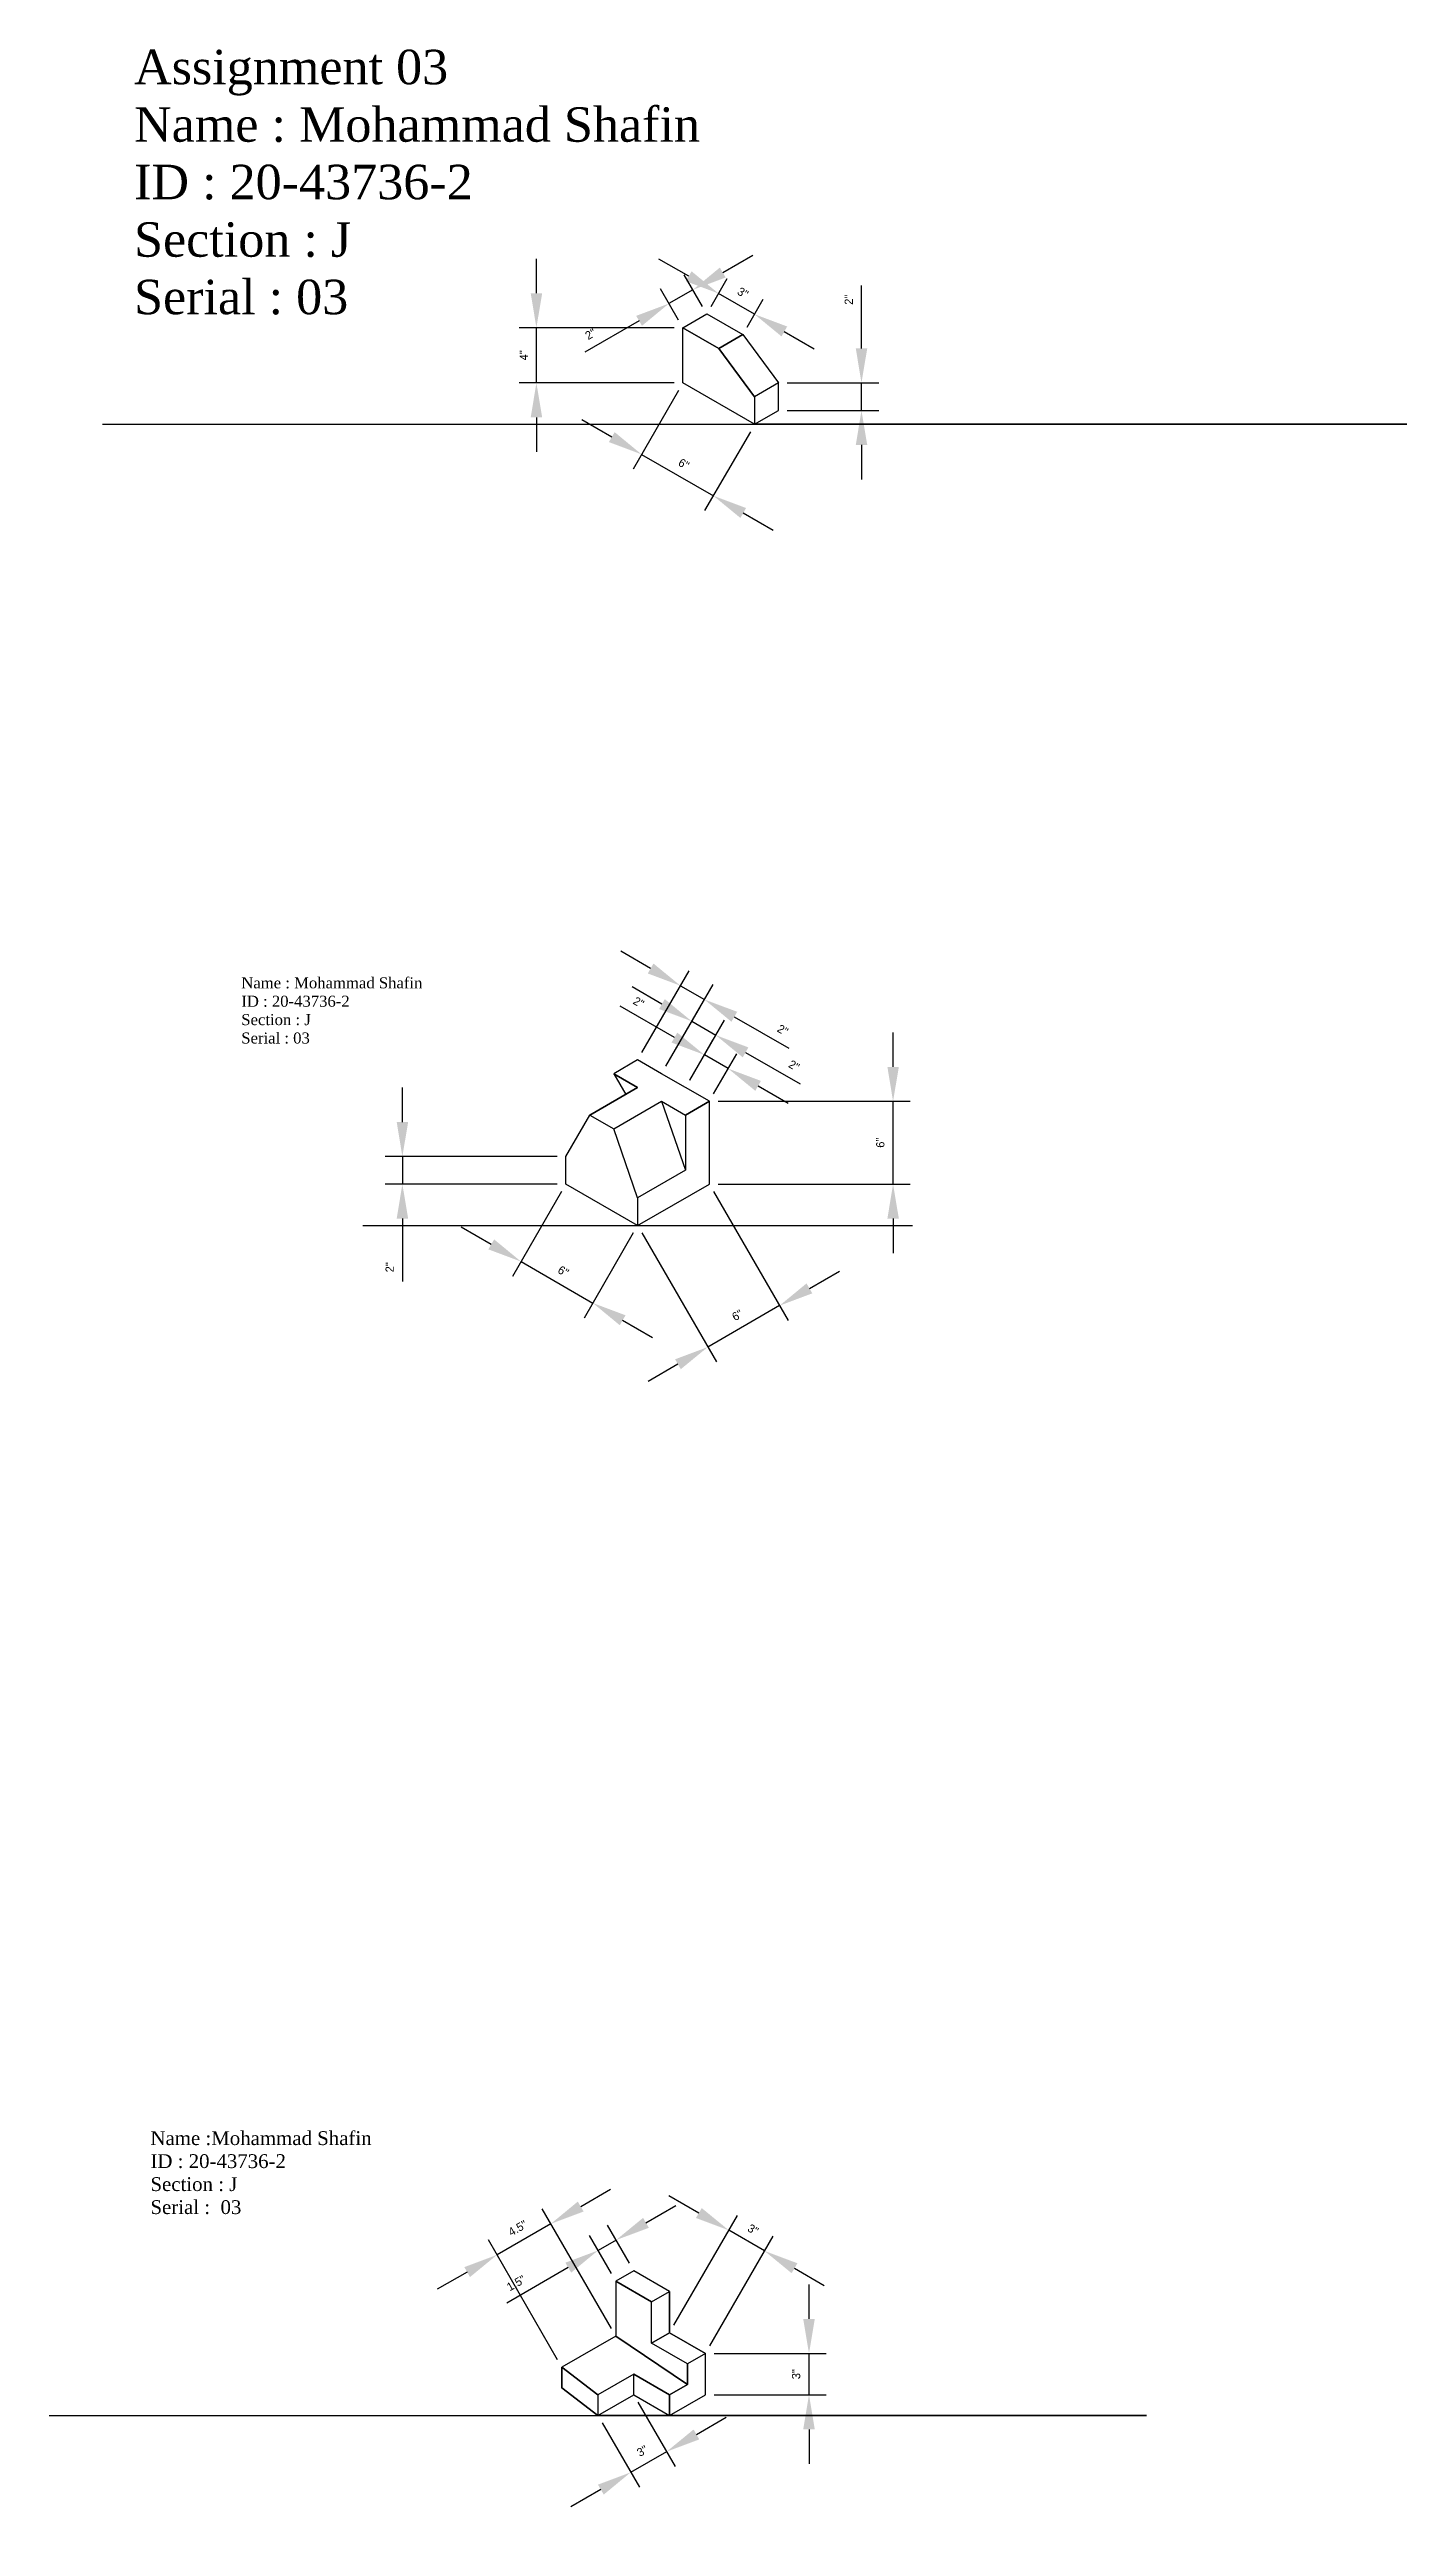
# Model space of a CAD drawing. Header units: inches. Extents: x -267 to 213, y 1515 to 1693.
# Drawn here: x 114.8 to 213.1, y 1514.6 to 1692.8 of the extents above.
import ezdxf

# ---------------------------------------------------------------- set-up
doc = ezdxf.new("R2010")
doc.units = ezdxf.units.IN
doc.dimstyles.new('ISO-25', dxfattribs={"dimtxt": 0.6, "dimasz": 2.5, "dimexe": 1.25, "dimexo": 0.625, "dimtad": 1, "dimdec": 1, "dimlunit": 3, "dimtxsty": 'Standard', "dimcen": 2.5, "dimclrt": 5, "dimadec": 0, "dimazin": 0, "dimtfac": 1, "dimtdec": 1, "dimtmove": 0, "dimatfit": 3, "dimfxl": 0, "dimarcsym": 0})

# ---------------------------------------------------------------- blocks, each defined once
blk = doc.blocks.new('*D2')
at = {"color": 0, "lineweight": -2}
for p, q in [((160.38, 1668.07), (157.08, 1662.35)), ((155.54, 1664.68), (153.37, 1665.93)), ((165.58, 1665.07), (162.27, 1659.35)), ((157.7, 1663.43), (162.9, 1660.43)), ((165.06, 1659.18), (167.23, 1657.93))]:
    blk.add_line(p, q, dxfattribs=at)
at = {"color": 0}
for points in [[(155.75, 1665.04), (155.33, 1664.32), (157.7, 1663.43)], [(165.27, 1659.54), (164.86, 1658.82), (162.9, 1660.43)]]:
    blk.add_solid(points, dxfattribs=at)
at = {"layer": 'Defpoints', "color": 0}
for p in [(160.69, 1668.61), (165.89, 1665.61), (162.9, 1660.43)]:
    blk.add_point(p, dxfattribs=at)
at = {"color": 5, "insert": (160.76, 1662.73), "char_height": 0.6, "attachment_point": 5, "rotation": 330}
blk.add_mtext('6"', dxfattribs=at)
blk = doc.blocks.new('*D3')
at = {"color": 0, "lineweight": -2}
for p, q in [((150.08, 1675.11), (150.08, 1677.61)), ((160.07, 1672.61), (148.83, 1672.61)), ((150.08, 1668.61), (150.08, 1672.61)), ((160.07, 1668.61), (148.83, 1668.61)), ((150.08, 1666.11), (150.08, 1663.61))]:
    blk.add_line(p, q, dxfattribs=at)
at = {"color": 0}
for points in [[(149.67, 1675.11), (150.5, 1675.11), (150.08, 1672.61)], [(149.67, 1666.11), (150.5, 1666.11), (150.08, 1668.61)]]:
    blk.add_solid(points, dxfattribs=at)
at = {"layer": 'Defpoints', "color": 0}
for p in [(150.08, 1672.61), (160.69, 1672.61), (160.69, 1668.61)]:
    blk.add_point(p, dxfattribs=at)
at = {"color": 5, "insert": (149.16, 1670.61), "char_height": 0.6, "attachment_point": 5, "rotation": 90}
blk.add_mtext('4"', dxfattribs=at)
blk = doc.blocks.new('*D4')
at = {"color": 0, "lineweight": -2}
for p, q in [((163.58, 1676.61), (165.75, 1677.86)), ((160.38, 1673.15), (159.06, 1675.44)), ((161.42, 1675.36), (159.68, 1674.36)), ((162.11, 1674.15), (160.79, 1676.44)), ((157.52, 1673.11), (153.58, 1670.84))]:
    blk.add_line(p, q, dxfattribs=at)
at = {"color": 0}
for points in [[(163.37, 1676.97), (163.79, 1676.25), (161.42, 1675.36)], [(157.31, 1673.47), (157.73, 1672.75), (159.68, 1674.36)]]:
    blk.add_solid(points, dxfattribs=at)
at = {"layer": 'Defpoints', "color": 0}
for p in [(159.68, 1674.36), (162.43, 1673.61), (160.69, 1672.61)]:
    blk.add_point(p, dxfattribs=at)
at = {"color": 5, "insert": (154, 1672.15), "char_height": 0.6, "attachment_point": 5, "rotation": 30}
blk.add_mtext('2"', dxfattribs=at)
blk = doc.blocks.new('*D5')
at = {"color": 0, "lineweight": -2}
for p, q in [((173.63, 1671.11), (173.63, 1675.66)), ((168.25, 1668.61), (174.88, 1668.61)), ((173.63, 1666.61), (173.63, 1668.61)), ((168.25, 1666.61), (174.88, 1666.61)), ((173.63, 1664.11), (173.63, 1661.61))]:
    blk.add_line(p, q, dxfattribs=at)
at = {"color": 0}
for points in [[(173.22, 1671.11), (174.05, 1671.11), (173.63, 1668.61)], [(173.22, 1664.11), (174.05, 1664.11), (173.63, 1666.61)]]:
    blk.add_solid(points, dxfattribs=at)
at = {"layer": 'Defpoints', "color": 0}
for p in [(167.62, 1668.61), (173.63, 1668.61), (167.62, 1666.61)]:
    blk.add_point(p, dxfattribs=at)
at = {"color": 5, "insert": (172.71, 1674.64), "char_height": 0.6, "attachment_point": 5, "rotation": 90}
blk.add_mtext('2"', dxfattribs=at)
blk = doc.blocks.new('*D6')
at = {"color": 0, "lineweight": -2}
for p, q in [((161.12, 1676.34), (158.95, 1677.59)), ((162.74, 1674.15), (163.91, 1676.17)), ((165.88, 1673.59), (163.28, 1675.09)), ((165.34, 1672.65), (166.5, 1674.67)), ((168.04, 1672.34), (170.21, 1671.09))]:
    blk.add_line(p, q, dxfattribs=at)
at = {"color": 0}
for points in [[(161.32, 1676.7), (160.91, 1675.98), (163.28, 1675.09)], [(168.25, 1672.7), (167.84, 1671.98), (165.88, 1673.59)]]:
    blk.add_solid(points, dxfattribs=at)
at = {"layer": 'Defpoints', "color": 0}
for p in [(163.28, 1675.09), (162.43, 1673.61), (165.03, 1672.11)]:
    blk.add_point(p, dxfattribs=at)
at = {"color": 5, "insert": (165.04, 1675.14), "char_height": 0.6, "attachment_point": 5, "rotation": 330}
blk.add_mtext('3"', dxfattribs=at)
blk = doc.blocks.new('*D7')
at = {"color": 0, "lineweight": -2}
for p, q in [((158.35, 1626.16), (156.19, 1627.41)), ((157.73, 1620.07), (161.14, 1625.99)), ((159.46, 1619.07), (162.88, 1624.99)), ((160.52, 1624.91), (162.25, 1623.91)), ((164.42, 1622.66), (168.36, 1620.38))]:
    blk.add_line(p, q, dxfattribs=at)
at = {"color": 0}
for points in [[(158.56, 1626.52), (158.15, 1625.8), (160.52, 1624.91)], [(164.63, 1623.02), (164.21, 1622.3), (162.25, 1623.91)]]:
    blk.add_solid(points, dxfattribs=at)
at = {"layer": 'Defpoints', "color": 0}
for p in [(162.25, 1623.91), (157.41, 1619.53), (159.15, 1618.53)]:
    blk.add_point(p, dxfattribs=at)
at = {"color": 5, "insert": (167.93, 1621.7), "char_height": 0.6, "attachment_point": 5, "rotation": 330}
blk.add_mtext('2"', dxfattribs=at)
blk = doc.blocks.new('*D8')
at = {"color": 0, "lineweight": -2}
for p, q in [((159.17, 1623.58), (157.01, 1624.83)), ((159.46, 1619.07), (161.96, 1623.41)), ((161.19, 1618.07), (163.7, 1622.41)), ((161.34, 1622.33), (163.07, 1621.33)), ((165.24, 1620.08), (169.18, 1617.8))]:
    blk.add_line(p, q, dxfattribs=at)
at = {"color": 0}
for points in [[(159.38, 1623.94), (158.97, 1623.22), (161.34, 1622.33)], [(165.44, 1620.44), (165.03, 1619.72), (163.07, 1621.33)]]:
    blk.add_solid(points, dxfattribs=at)
at = {"layer": 'Defpoints', "color": 0}
for p in [(163.07, 1621.33), (159.15, 1618.53), (160.88, 1617.53)]:
    blk.add_point(p, dxfattribs=at)
at = {"color": 5, "insert": (168.75, 1619.12), "char_height": 0.6, "attachment_point": 5, "rotation": 330}
blk.add_mtext('2"', dxfattribs=at)
blk = doc.blocks.new('*D9')
at = {"color": 0, "lineweight": -2}
for p, q in [((160.08, 1621.15), (156.14, 1623.43)), ((161.19, 1618.07), (162.87, 1620.98)), ((163.98, 1618.9), (162.25, 1619.9)), ((162.92, 1617.07), (164.6, 1619.98)), ((166.14, 1617.65), (168.31, 1616.4))]:
    blk.add_line(p, q, dxfattribs=at)
at = {"color": 0}
for points in [[(160.29, 1621.51), (159.87, 1620.79), (162.25, 1619.9)], [(166.35, 1618.01), (165.94, 1617.29), (163.98, 1618.9)]]:
    blk.add_solid(points, dxfattribs=at)
at = {"layer": 'Defpoints', "color": 0}
for p in [(162.25, 1619.9), (160.88, 1617.53), (162.61, 1616.53)]:
    blk.add_point(p, dxfattribs=at)
at = {"color": 5, "insert": (157.49, 1623.71), "char_height": 0.6, "attachment_point": 5, "rotation": 330}
blk.add_mtext('2"', dxfattribs=at)
blk = doc.blocks.new('*D10')
at = {"color": 0, "lineweight": -2}
for p, q in [((175.92, 1619.03), (175.92, 1621.53)), ((163.24, 1616.53), (177.17, 1616.53)), ((175.92, 1610.53), (175.92, 1616.53)), ((163.24, 1610.53), (177.17, 1610.53)), ((175.92, 1608.03), (175.92, 1605.53))]:
    blk.add_line(p, q, dxfattribs=at)
at = {"color": 0}
for points in [[(175.51, 1619.03), (176.34, 1619.03), (175.92, 1616.53)], [(175.51, 1608.03), (176.34, 1608.03), (175.92, 1610.53)]]:
    blk.add_solid(points, dxfattribs=at)
at = {"layer": 'Defpoints', "color": 0}
for p in [(162.61, 1616.53), (175.92, 1616.53), (162.61, 1610.53)]:
    blk.add_point(p, dxfattribs=at)
at = {"color": 5, "insert": (175, 1613.53), "char_height": 0.6, "attachment_point": 5, "rotation": 90}
blk.add_mtext('6"', dxfattribs=at)
blk = doc.blocks.new('*D11')
at = {"color": 0, "lineweight": -2}
for p, q in [((162.92, 1609.99), (168.32, 1600.64)), ((157.73, 1606.99), (163.12, 1597.64)), ((169.86, 1602.97), (172.03, 1604.22)), ((167.7, 1601.72), (162.5, 1598.72)), ((160.33, 1597.47), (158.17, 1596.22))]:
    blk.add_line(p, q, dxfattribs=at)
at = {"color": 0}
for points in [[(169.65, 1603.33), (170.07, 1602.61), (167.7, 1601.72)], [(160.13, 1597.83), (160.54, 1597.11), (162.5, 1598.72)]]:
    blk.add_solid(points, dxfattribs=at)
at = {"layer": 'Defpoints', "color": 0}
for p in [(162.61, 1610.53), (157.41, 1607.53), (162.5, 1598.72)]:
    blk.add_point(p, dxfattribs=at)
at = {"color": 5, "insert": (164.64, 1601.02), "char_height": 0.6, "attachment_point": 5, "rotation": 30}
blk.add_mtext('6"', dxfattribs=at)
blk = doc.blocks.new('*D12')
at = {"color": 0, "lineweight": -2}
for p, q in [((151.91, 1609.99), (148.35, 1603.82)), ((146.81, 1606.16), (144.64, 1607.41)), ((157.1, 1606.99), (153.54, 1600.82)), ((148.97, 1604.91), (154.17, 1601.91)), ((156.33, 1600.66), (158.5, 1599.41))]:
    blk.add_line(p, q, dxfattribs=at)
at = {"color": 0}
for points in [[(147.02, 1606.52), (146.6, 1605.8), (148.97, 1604.91)], [(156.54, 1601.02), (156.12, 1600.3), (154.17, 1601.91)]]:
    blk.add_solid(points, dxfattribs=at)
at = {"layer": 'Defpoints', "color": 0}
for p in [(152.22, 1610.53), (157.41, 1607.53), (154.17, 1601.91)]:
    blk.add_point(p, dxfattribs=at)
at = {"color": 5, "insert": (152.03, 1604.21), "char_height": 0.6, "attachment_point": 5, "rotation": 330}
blk.add_mtext('6"', dxfattribs=at)
blk = doc.blocks.new('*D13')
at = {"color": 0, "lineweight": -2}
for p, q in [((140.37, 1615.03), (140.37, 1617.53)), ((151.59, 1612.53), (139.12, 1612.53)), ((140.37, 1612.53), (140.37, 1610.53)), ((151.59, 1610.53), (139.12, 1610.53)), ((140.37, 1608.03), (140.37, 1603.48))]:
    blk.add_line(p, q, dxfattribs=at)
at = {"color": 0}
for points in [[(139.96, 1615.03), (140.79, 1615.03), (140.37, 1612.53)], [(139.96, 1608.03), (140.79, 1608.03), (140.37, 1610.53)]]:
    blk.add_solid(points, dxfattribs=at)
at = {"layer": 'Defpoints', "color": 0}
for p in [(152.22, 1612.53), (140.37, 1610.53), (152.22, 1610.53)]:
    blk.add_point(p, dxfattribs=at)
at = {"color": 5, "insert": (139.45, 1604.5), "char_height": 0.6, "attachment_point": 5, "rotation": 90}
blk.add_mtext('2"', dxfattribs=at)
blk = doc.blocks.new('*D14')
at = {"color": 0, "lineweight": -2}
for p, q in [((153.29, 1536.41), (155.46, 1537.66)), ((155.52, 1527.56), (150.5, 1536.24)), ((151.62, 1525.31), (146.61, 1533.99)), ((151.13, 1535.16), (147.23, 1532.91)), ((145.07, 1531.66), (142.9, 1530.41))]:
    blk.add_line(p, q, dxfattribs=at)
at = {"color": 0}
for points in [[(153.08, 1536.77), (153.5, 1536.05), (151.13, 1535.16)], [(144.86, 1532.02), (145.27, 1531.3), (147.23, 1532.91)]]:
    blk.add_solid(points, dxfattribs=at)
at = {"layer": 'Defpoints', "color": 0}
for p in [(147.23, 1532.91), (155.83, 1527.01), (151.93, 1524.76)]:
    blk.add_point(p, dxfattribs=at)
at = {"color": 5, "insert": (148.72, 1534.84), "char_height": 0.6, "attachment_point": 5, "rotation": 30}
blk.add_mtext('4.5"', dxfattribs=at)
blk = doc.blocks.new('*D16')
at = {"color": 0, "lineweight": -2}
for p, q in [((161.85, 1535.94), (159.68, 1537.19)), ((160.04, 1527.81), (164.64, 1535.77)), ((162.64, 1526.31), (167.24, 1534.27)), ((166.61, 1533.19), (164.02, 1534.69)), ((168.78, 1531.94), (170.94, 1530.69))]:
    blk.add_line(p, q, dxfattribs=at)
at = {"color": 0}
for points in [[(162.06, 1536.3), (161.64, 1535.58), (164.02, 1534.69)], [(168.99, 1532.3), (168.57, 1531.58), (166.61, 1533.19)]]:
    blk.add_solid(points, dxfattribs=at)
at = {"layer": 'Defpoints', "color": 0}
for p in [(164.02, 1534.69), (159.73, 1527.26), (162.33, 1525.76)]:
    blk.add_point(p, dxfattribs=at)
at = {"color": 5, "insert": (165.78, 1534.74), "char_height": 0.6, "attachment_point": 5, "rotation": 330}
blk.add_mtext('3"', dxfattribs=at)
blk = doc.blocks.new('*D17')
at = {"color": 0, "lineweight": -2}
for p, q in [((169.83, 1528.26), (169.83, 1530.76)), ((162.95, 1525.76), (171.08, 1525.76)), ((169.83, 1522.76), (169.83, 1525.76)), ((162.95, 1522.76), (171.08, 1522.76)), ((169.83, 1520.26), (169.83, 1517.76))]:
    blk.add_line(p, q, dxfattribs=at)
at = {"color": 0}
for points in [[(169.41, 1528.26), (170.25, 1528.26), (169.83, 1525.76)], [(169.41, 1520.26), (170.25, 1520.26), (169.83, 1522.76)]]:
    blk.add_solid(points, dxfattribs=at)
at = {"layer": 'Defpoints', "color": 0}
for p in [(162.33, 1525.76), (169.83, 1525.76), (162.33, 1522.76)]:
    blk.add_point(p, dxfattribs=at)
at = {"color": 5, "insert": (168.9, 1524.26), "char_height": 0.6, "attachment_point": 5, "rotation": 90}
blk.add_mtext('3"', dxfattribs=at)
blk = doc.blocks.new('*D18')
at = {"color": 0, "lineweight": -2}
for p, q in [((158.02, 1535.23), (160.18, 1536.48)), ((155.52, 1531.56), (153.93, 1534.31)), ((156.82, 1532.31), (155.23, 1535.06)), ((155.85, 1533.98), (154.55, 1533.23)), ((152.39, 1531.98), (147.93, 1529.4))]:
    blk.add_line(p, q, dxfattribs=at)
at = {"color": 0}
for points in [[(157.81, 1535.59), (158.23, 1534.87), (155.85, 1533.98)], [(152.18, 1532.34), (152.6, 1531.62), (154.55, 1533.23)]]:
    blk.add_solid(points, dxfattribs=at)
at = {"layer": 'Defpoints', "color": 0}
for p in [(154.55, 1533.23), (155.83, 1531.01), (157.13, 1531.76)]:
    blk.add_point(p, dxfattribs=at)
at = {"color": 5, "insert": (148.61, 1530.86), "char_height": 0.6, "attachment_point": 5, "rotation": 30}
blk.add_mtext('1.5"', dxfattribs=at)
blk = doc.blocks.new('*D19')
at = {"color": 0, "lineweight": -2}
for p, q in [((157.44, 1522.22), (160.14, 1517.56)), ((154.84, 1520.72), (157.54, 1516.06)), ((161.68, 1519.89), (163.84, 1521.14)), ((159.51, 1518.64), (156.91, 1517.14)), ((154.75, 1515.89), (152.58, 1514.64))]:
    blk.add_line(p, q, dxfattribs=at)
at = {"color": 0}
for points in [[(161.47, 1520.25), (161.88, 1519.53), (159.51, 1518.64)], [(154.54, 1516.25), (154.96, 1515.53), (156.91, 1517.14)]]:
    blk.add_solid(points, dxfattribs=at)
at = {"layer": 'Defpoints', "color": 0}
for p in [(157.13, 1522.76), (154.53, 1521.26), (156.91, 1517.14)]:
    blk.add_point(p, dxfattribs=at)
at = {"color": 5, "insert": (157.75, 1518.69), "char_height": 0.6, "attachment_point": 5, "rotation": 30}
blk.add_mtext('3"', dxfattribs=at)

msp = doc.modelspace()

# ---------------------------------------------------------------- linework, layer by layer
for p, q in [((160.69, 1672.61), (162.43, 1673.61)), ((162.43, 1673.61), (165.03, 1672.11)), ((160.69, 1668.61), (160.69, 1672.61)), ((163.29, 1671.11), (160.69, 1672.61)), ((160.69, 1672.61), (163.29, 1671.11)), ((165.03, 1672.11), (163.29, 1671.11)), ((163.29, 1671.11), (165.03, 1672.11)), ((165.03, 1672.11), (167.62, 1668.61)), ((163.29, 1671.11), (165.89, 1667.61)), ((165.89, 1667.61), (163.29, 1671.11)), ((165.89, 1665.61), (160.69, 1668.61)), ((167.62, 1668.61), (165.89, 1667.61)), ((165.89, 1667.61), (165.89, 1665.61)), ((167.62, 1666.61), (167.62, 1668.61)), ((165.89, 1665.61), (167.62, 1666.61)), ((118.64, 1665.61), (213.14, 1665.61)), ((213.14, 1665.61), (165.89, 1665.61)), ((157.41, 1619.53), (155.68, 1618.53)), ((159.15, 1618.53), (157.41, 1619.53)), ((155.68, 1618.53), (157.41, 1617.53)), ((157.41, 1617.53), (155.68, 1618.53)), ((155.68, 1618.53), (156.55, 1617.03)), ((160.88, 1617.53), (159.15, 1618.53)), ((157.41, 1617.53), (153.95, 1615.53)), ((153.95, 1615.53), (157.41, 1617.53)), ((155.68, 1614.53), (159.15, 1616.53)), ((155.68, 1614.53), (159.15, 1616.53)), ((159.15, 1616.53), (160.88, 1615.53)), ((159.15, 1616.53), (160.88, 1611.53)), ((162.61, 1616.53), (160.88, 1617.53)), ((160.88, 1615.53), (162.61, 1616.53)), ((162.61, 1616.53), (160.88, 1615.53)), ((162.61, 1610.53), (162.61, 1616.53)), ((152.22, 1612.53), (153.95, 1615.53)), ((153.95, 1615.53), (155.68, 1614.53)), ((157.41, 1609.53), (155.68, 1614.53)), ((160.88, 1615.53), (160.88, 1611.53)), ((152.22, 1610.53), (152.22, 1612.53)), ((160.88, 1611.53), (157.41, 1609.53)), ((160.88, 1611.53), (157.41, 1609.53)), ((157.41, 1607.53), (152.22, 1610.53)), ((157.41, 1607.53), (162.61, 1610.53)), ((157.41, 1609.53), (157.41, 1607.53)), ((137.5, 1607.53), (177.32, 1607.53)), ((157.41, 1607.53), (157.41, 1607.53)), ((157.13, 1531.76), (155.83, 1531.01)), ((155.83, 1531.01), (158.43, 1529.51)), ((158.43, 1529.51), (155.83, 1531.01)), ((155.83, 1531.01), (155.83, 1527.01)), ((159.73, 1530.26), (157.13, 1531.76)), ((158.43, 1529.51), (159.73, 1530.26)), ((158.43, 1526.51), (158.43, 1529.51)), ((159.73, 1527.26), (159.73, 1530.26)), ((159.73, 1530.26), (159.73, 1527.26)), ((155.83, 1527.01), (151.93, 1524.76)), ((155.83, 1527.01), (161.03, 1523.51)), ((161.03, 1523.51), (155.83, 1527.01)), ((158.43, 1526.51), (159.73, 1527.26)), ((159.73, 1527.26), (158.43, 1526.51)), ((159.73, 1527.26), (162.33, 1525.76)), ((162.33, 1525.76), (159.73, 1527.26)), ((161.03, 1525.01), (158.43, 1526.51)), ((158.43, 1526.51), (158.43, 1526.51)), ((162.33, 1525.76), (161.03, 1525.01)), ((162.33, 1522.76), (162.33, 1525.76)), ((151.93, 1524.76), (154.53, 1522.76)), ((154.53, 1522.76), (151.93, 1524.76)), ((151.93, 1524.76), (151.93, 1523.26)), ((151.93, 1523.26), (151.93, 1524.76)), ((157.13, 1524.26), (154.53, 1522.76)), ((157.13, 1522.76), (157.13, 1524.26)), ((159.73, 1522.76), (157.13, 1524.26)), ((157.13, 1524.26), (159.73, 1522.76)), ((161.03, 1523.51), (159.73, 1522.76)), ((159.73, 1522.76), (161.03, 1523.51)), ((161.03, 1525.01), (161.03, 1523.51)), ((161.03, 1523.51), (161.03, 1525.01)), ((151.93, 1523.26), (154.53, 1521.26)), ((154.53, 1521.26), (151.93, 1523.26)), ((154.53, 1521.26), (157.13, 1522.76)), ((154.53, 1522.76), (154.53, 1521.26)), ((154.53, 1521.26), (157.13, 1522.76)), ((157.13, 1522.76), (159.73, 1521.26)), ((159.73, 1521.26), (159.73, 1522.76)), ((159.73, 1522.76), (159.73, 1521.26)), ((159.73, 1521.26), (162.33, 1522.76)), ((114.78, 1521.26), (194.28, 1521.26)), ((194.28, 1521.26), (154.53, 1521.26))]:
    msp.add_line(p, q)

# ---------------------------------------------------------------- texts
at = {"attachment_point": 1}
for s, insert, char_height, width in [('{\\fTimes New Roman|b0|i0|c0|p18;Assignment 03 \\PName : Mohammad Shafin^JID : 20-43736-2\\PSection : J\\PSerial : 03}', (120.93, 1692.76), 2.5, 1306.1116), ('{\\fTimes New Roman|b0|i0|c0|p18;Name : Mohammad Shafin\\PID : 20-43736-2\\PSection : J \\PSerial : 03}', (128.7, 1625.52), 0.8, 13.0187), ('{\\fTimes New Roman|b0|i0|c0|p18;Name :Mohammad Shafin\\PID : 20-43736-2\\PSection : J \\PSerial :  03}', (122.12, 1541.87), 1, 20.8576)]:
    msp.add_mtext(s, dxfattribs=dict(at, insert=insert, char_height=char_height, width=width))

# ---------------------------------------------------------------- dimensions: what is measured, and where the dimension line sits
for p1, p2, distance, picture, middle in [((160.69, 1668.61), (160.69, 1672.61), 10.61, '*D3', (149.16, 1670.61)), ((162.43, 1673.61), (160.69, 1672.61), -2.02, '*D4', (154, 1672.15)), ((165.03, 1672.11), (162.43, 1673.61), -1.71, '*D6', (165.04, 1675.14)), ((167.62, 1666.61), (167.62, 1668.61), -6.01, '*D5', (172.71, 1674.64)), ((160.69, 1668.61), (165.89, 1665.61), -5.98, '*D2', (160.76, 1662.73)), ((157.41, 1619.53), (159.15, 1618.53), 6.21, '*D7', (167.93, 1621.7)), ((162.61, 1616.53), (160.88, 1617.53), -2.74, '*D9', (157.49, 1623.71)), ((159.15, 1618.53), (160.88, 1617.53), 4.39, '*D8', (168.75, 1619.12)), ((162.61, 1610.53), (162.61, 1616.53), -13.31, '*D10', (175, 1613.53)), ((152.22, 1612.53), (152.22, 1610.53), -11.84, '*D13', (139.45, 1604.5)), ((152.22, 1610.53), (157.41, 1607.53), -6.49, '*D12', (152.03, 1604.21)), ((162.61, 1610.53), (157.41, 1607.53), 10.17, '*D11', (164.64, 1601.02)), ((155.83, 1527.01), (151.93, 1524.76), -9.41, '*D14', (148.72, 1534.84)), ((157.13, 1531.76), (155.83, 1531.01), -2.55, '*D18', (148.61, 1530.86)), ((162.33, 1525.76), (159.73, 1527.26), -8.57, '*D16', (165.78, 1534.74)), ((162.33, 1522.76), (162.33, 1525.76), -7.5, '*D17', (168.9, 1524.26)), ((157.13, 1522.76), (154.53, 1521.26), 4.76, '*D19', (157.75, 1518.69))]:
    dim = msp.add_aligned_dim(p1=p1, p2=p2, distance=distance, dimstyle='ISO-25')
    dim.commit()
    dim.dimension.update_dxf_attribs({"geometry": picture, "text_midpoint": middle})

doc.saveas('drawing.dxf')
